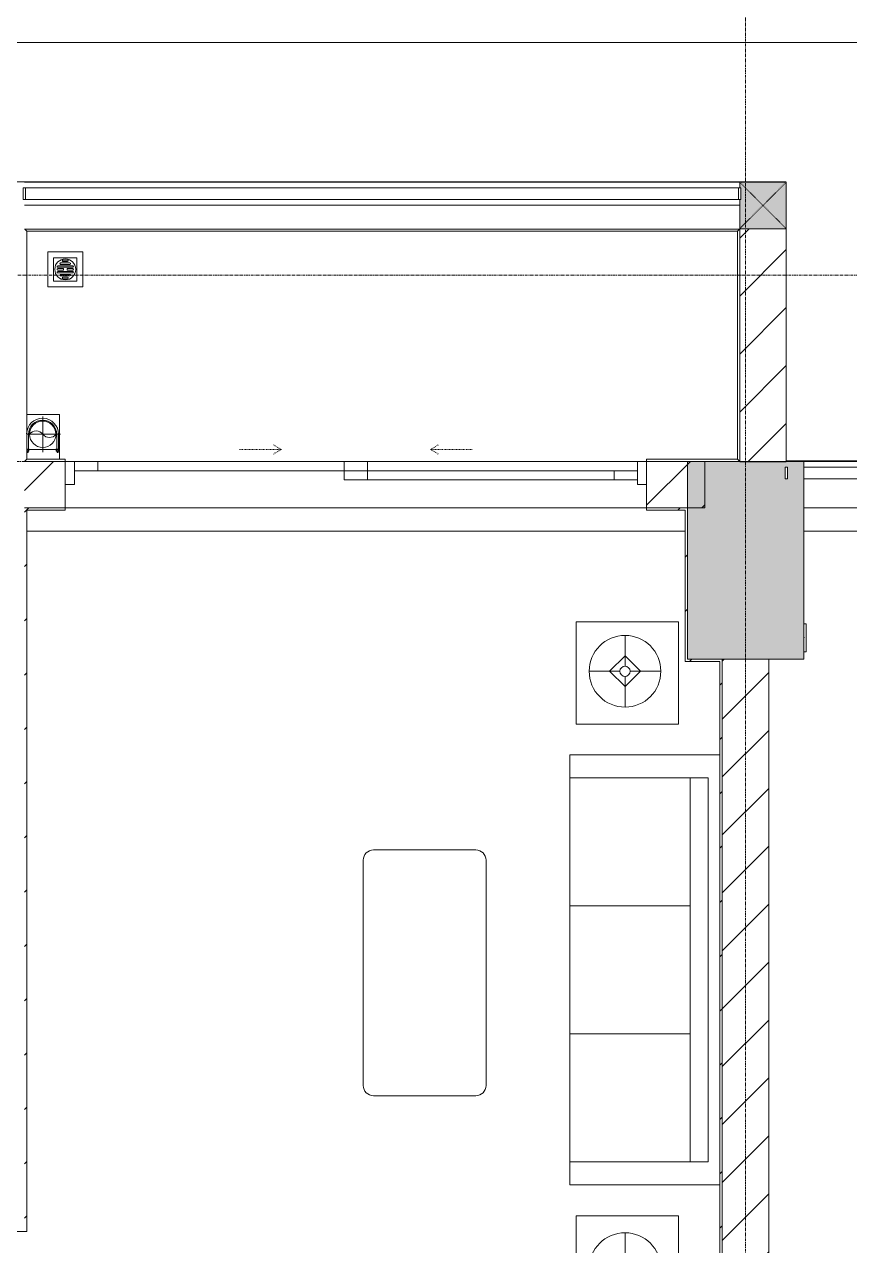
# Model space of a CAD drawing. Header units: millimetres. Extents: x -24439 to 198341, y -52871 to 149926.
# Drawn here: x 57853 to 61400, y 41167 to 46415 of the extents above; entities that cross this region are included whole.
import ezdxf

# ---------------------------------------------------------------- set-up
doc = ezdxf.new("R2010")
doc.units = ezdxf.units.MM
for name, pattern in [('Dash', [6, 3, -3]), ('Grid Line', [22.225, 12.7, -3.175, 3.175, -3.175]), ('IMPORT-CENTER _3_', [10.16, 6.35, -1.27, 1.27, -1.27])]:
    doc.linetypes.add(name, pattern=pattern)
for name, color, linetype, lineweight in [('0-1', 7, 'Continuous', 5), ('A-DOOR', 31, 'Continuous', 9), ('A-DOOR-FRAM', 31, 'Continuous', 9), ('A-DOOR-HDLN', 31, 'Dash', 9), ('A-FLOR', 192, 'Continuous', 9), ('A-FLOR-1', 9, 'Continuous', 9), ('A-FLOR-HRAL', 11, 'Continuous', 9), ('A-FLOR-HRAL-1', 9, 'Continuous', 9), ('A-WALL', 113, 'Continuous', 9), ('A-WALL-2', 9, 'Continuous', 9), ('A-WALL-3', 113, 'Continuous', 18), ('A-WALL-PATT-2', 9, 'Continuous', 9), ('A-WALL-PATT-3', 111, 'Continuous', 9), ('G-IMPT', 8, 'Continuous', 9), ('G-IMPT-2', 8, 'IMPORT-CENTER _3_', 9), ('I-FURN', 30, 'Continuous', 9), ('I-FURN-1', 9, 'Continuous', 9), ('I-WALL-1', 253, 'Continuous', 18), ('M-EQPM', 50, 'Continuous', 9), ('S-BEAM-1', 9, 'Continuous', 9), ('S-COLS', 52, 'Continuous', 9), ('S-COLS-1', 254, 'Continuous', 5), ('S-COLS-2', 253, 'Continuous', 18), ('S-COLS-4', 52, 'Continuous', 18), ('S-COLS-5', 52, 'Dash', 9), ('S-COLS-HDLN', 52, 'Dash', 9), ('S-GRID-1', 1, 'Grid Line', 9)]:
    doc.layers.add(name, color=color, linetype=linetype, lineweight=lineweight)
pattern_1 = [(45, (0, 0), (-116.67262, 116.67262), [])]
pattern_2 = [(45, (0, 0), (-124.4508, 124.4508), [])]

# ---------------------------------------------------------------- blocks, each defined once
blk = doc.blocks.new('NCV_TKTC_KET CAU_rvt-1-TKCS_MB ĐỊNH VỊ CAO ĐỘ THIẾT KẾ')
at = {"layer": 'S-COLS-1'}
h = blk.add_hatch(color=256, dxfattribs=at)
h.paths.add_polyline_path([(60702.6, 43686.9), (61202.6, 43686.9), (61202.6, 44536.9), (60702.6, 44536.9)])
h.paths.add_polyline_path([(61132.6, 44462), (61122.6, 44462), (61122.6, 44512), (61132.6, 44512)])
at = {"layer": 'S-BEAM-1'}
blk.add_line((57852.6, 45535.3), (60927.6, 45535.3), dxfattribs=at)
at = {"layer": 'S-COLS-2'}
for p, q in [((61202.6, 44536.9), (60702.6, 44536.9)), ((60702.6, 44536.9), (60702.6, 43686.9)), ((61202.6, 43686.9), (61202.6, 44536.9)), ((60702.6, 43686.9), (61202.6, 43686.9))]:
    blk.add_line(p, q, dxfattribs=at)
blk = doc.blocks.new('LOBBY_SOFA_1 - LOBBY_SOFA_1-852725-TKCS_MB ĐỊNH VỊ CAO ĐỘ THIẾT KẾ')
at = {"layer": 'I-FURN'}
for p, q in [((-2128.3, 1548.5), (-1160.3, 1548.5)), ((-2172.3, 1064.5), (-2172.3, 1504.5)), ((-1116.3, 1504.5), (-1116.3, 1064.5)), ((-1160.3, 1020.5), (-2128.3, 1020.5)), ((-2688.2, 633.5), (-3128.2, 633.5)), ((-3128.2, 633.5), (-3128.2, 193.5)), ((-2688.2, 193.5), (-2688.2, 633.5)), ((-2556, 660), (-708, 660)), ((-2556, 14.9), (-2556, 660)), ((-2457, 66), (-2457, 660)), ((-1907, 143), (-1907, 660)), ((-1357, 143), (-1357, 660)), ((-807, 660), (-807, 66)), ((-708, 660), (-708, 14.9)), ((-575.9, 633.5), (-135.9, 633.5)), ((-575.9, 193.5), (-575.9, 633.5)), ((-135.9, 633.5), (-135.9, 193.5)), ((-2915.4, 445), (-2915.4, 577)), ((-348.6, 445), (-348.6, 577)), ((-2981.4, 423), (-2915.4, 489)), ((-2915.4, 489), (-2849.4, 423)), ((-348.6, 489), (-414.6, 423)), ((-282.6, 423), (-348.6, 489)), ((-2937.4, 423), (-3069.4, 423)), ((-2915.4, 357), (-2981.4, 423)), ((-2849.4, 423), (-2915.4, 357)), ((-2893.4, 423), (-2761.4, 423)), ((-370.6, 423), (-502.6, 423)), ((-414.6, 423), (-348.6, 357)), ((-348.6, 357), (-282.6, 423)), ((-326.6, 423), (-194.6, 423)), ((-2915.4, 269), (-2915.4, 401)), ((-348.6, 269), (-348.6, 401)), ((-3128.2, 193.5), (-2688.2, 193.5)), ((-135.9, 193.5), (-575.9, 193.5)), ((-807, 143), (-2457, 143)), ((-807, 66), (-2457, 66))]:
    blk.add_line(p, q, dxfattribs=at)
for centre, radius in [((-2915.4, 423), 154), ((-348.6, 423), 154), ((-2915.4, 423), 22), ((-348.6, 423), 22)]:
    blk.add_circle(centre, radius, dxfattribs=at)
for centre, start, end in [((-2128.3, 1504.5), 90, 180), ((-1160.3, 1504.5), 0, 90), ((-2128.3, 1064.5), 180, 270), ((-1160.3, 1064.5), 270, 0)]:
    blk.add_arc(centre, 44, start, end, dxfattribs=at)
at = {"layer": 'I-FURN-1'}
for p, q in [((-2128.3, 1548.5), (-1160.3, 1548.5)), ((-2172.3, 1064.5), (-2172.3, 1504.5)), ((-1116.3, 1504.5), (-1116.3, 1064.5)), ((-1160.3, 1020.5), (-2128.3, 1020.5)), ((-3128.2, 633.5), (-2688.2, 633.5)), ((-3128.2, 193.5), (-3128.2, 633.5)), ((-2688.2, 633.5), (-2688.2, 193.5)), ((-2556, 660), (-708, 660)), ((-2556, 14.9), (-2556, 660)), ((-708, 660), (-708, 14.9)), ((-575.9, 633.5), (-135.9, 633.5)), ((-575.9, 193.5), (-575.9, 633.5)), ((-135.9, 633.5), (-135.9, 193.5)), ((-2688.2, 193.5), (-3128.2, 193.5)), ((-135.9, 193.5), (-575.9, 193.5))]:
    blk.add_line(p, q, dxfattribs=at)
for centre, start, end in [((-2128.3, 1504.5), 90, 180), ((-1160.3, 1504.5), 0, 90), ((-2128.3, 1064.5), 180, 270), ((-1160.3, 1064.5), 270, 0)]:
    blk.add_arc(centre, 44, start, end, dxfattribs=at)
blk = doc.blocks.new('Railing - Railing-784301-TKCS_MB ĐỊNH VỊ CAO ĐỘ THIẾT KẾ')
at = {"layer": 'A-FLOR-HRAL-1'}
for p, q in [((34945.7, 36274.6), (34954.1, 36266.2)), ((34954.1, 36266.2), (38009.1, 36266.2)), ((34954.1, 35286.2), (34954.1, 36266.2)), ((38017.6, 36274.7), (38009.1, 36266.2)), ((38009.1, 36266.2), (38009.1, 35286.2)), ((34944.1, 35276.2), (34954.1, 35286.2)), ((35119.1, 35286.2), (34954.1, 35286.2)), ((35119.1, 35286.2), (35119.1, 35276.2)), ((37619.1, 35276.2), (37619.1, 35286.2)), ((38009.1, 35286.2), (37619.1, 35286.2)), ((38019, 35276.3), (38009.1, 35286.2))]:
    blk.add_line(p, q, dxfattribs=at)
blk = doc.blocks.new('Railing - 50 x 10mm-457210-TKCS_MB ĐỊNH VỊ CAO ĐỘ THIẾT KẾ')
at = {"layer": 'A-FLOR-HRAL-1'}
for p, q in [((25, 5), (-25, 5)), ((-25, 5), (-25, -5)), ((25, -5), (25, 5)), ((-25, -5), (25, -5))]:
    blk.add_line(p, q, dxfattribs=at)
blk = doc.blocks.new('Railing - Railing-1033686-TKCS_MB ĐỊNH VỊ CAO ĐỘ THIẾT KẾ')
at = {"layer": 'A-FLOR-HRAL-1'}
for p, q in [((39337.5, 35251.3), (38294.1, 35251.3)), ((38294.1, 35201.3), (39337.5, 35201.3))]:
    blk.add_line(p, q, dxfattribs=at)
at = {"extrusion": (0, 0, -1), "zscale": -1, "rotation": 270}
for p in [(-38219.1, 35226.3), (-39344.1, 35226.3)]:
    blk.add_blockref('Railing - 50 x 10mm-457210-TKCS_MB ĐỊNH VỊ CAO ĐỘ THIẾT KẾ', p, dxfattribs=at)
blk = doc.blocks.new('NCV_TKTC_TANG 1_rvt-1-TKCS_MB ĐỊNH VỊ CAO ĐỘ THIẾT KẾ')
at = {"layer": 'A-WALL-PATT-2'}
h = blk.add_hatch(dxfattribs=at)
h.set_pattern_fill('FP_3', color=256, style=0, pattern_type=2)
h.set_pattern_definition(pattern_1)
h.paths.add_polyline_path([(57862.6, 41236.9), (57862.6, 44336.9), (57852.6, 44336.9), (57852.6, 41236.9)])
h = blk.add_hatch(dxfattribs=at)
h.set_pattern_fill('FP_3', color=256, style=0, pattern_type=2)
h.set_pattern_definition(pattern_1)
h.paths.add_polyline_path([(58009.5, 44326.9), (58027.6, 44326.9), (58027.6, 44336.9), (57862.6, 44336.9), (57862.6, 44326.9)])
h.paths.add_polyline_path([(60702.6, 44326.9), (60702.6, 44336.9), (60527.6, 44336.9), (60527.6, 44326.9), (60692.6, 44326.9)])
h = blk.add_hatch(dxfattribs=at)
h.set_pattern_fill('FP_3', color=256, style=0, pattern_type=2)
h.set_pattern_definition(pattern_1)
h.paths.add_polyline_path([(60702.6, 43676.9), (60702.6, 44326.9), (60692.6, 44326.9), (60692.6, 43676.9)])
h = blk.add_hatch(dxfattribs=at)
h.set_pattern_fill('FP_3', color=256, style=0, pattern_type=2)
h.set_pattern_definition(pattern_1)
h.paths.add_polyline_path([(60852.6, 43676.9), (60852.6, 43686.9), (60702.6, 43686.9), (60702.6, 43676.9), (60842.6, 43676.9)])
h = blk.add_hatch(dxfattribs=at)
h.set_pattern_fill('FP_3', color=256, style=0, pattern_type=2)
h.set_pattern_definition(pattern_1)
h.paths.add_polyline_path([(60842.6, 40536.9), (60852.6, 40536.9), (60852.6, 43676.9), (60842.6, 43676.9), (60842.6, 40546.9)])
h = blk.add_hatch(dxfattribs=at)
h.set_pattern_fill('FP_3', color=256, style=0, pattern_type=2)
h.set_pattern_definition(pattern_1)
h.paths.add_polyline_path([(56193.9, 41226.9), (57862.6, 41226.9), (57862.6, 41236.9), (54562.6, 41236.9), (54562.6, 41226.9), (54983.4, 41226.9)])
at = {"layer": 'A-FLOR-1'}
for p, q in [((60487.6, 44536.9), (59327.6, 44536.9)), ((60527.6, 44336.9), (58027.6, 44336.9)), ((58027.6, 44336.9), (60527.6, 44336.9))]:
    blk.add_line(p, q, dxfattribs=at)
at = {"layer": 'A-WALL-2'}
for p, q in [((61202.6, 44536.9), (62252.2, 44536.9)), ((62252.2, 44336.9), (61202.6, 44336.9))]:
    blk.add_line(p, q, dxfattribs=at)
at = {"layer": 'I-WALL-1'}
for p, q in [((57862.6, 44336.9), (57852.6, 44336.9)), ((58027.6, 44336.9), (57862.6, 44336.9)), ((57862.6, 41236.9), (57862.6, 44326.9)), ((57862.6, 44326.9), (58027.6, 44326.9)), ((58027.6, 44326.9), (58027.6, 44336.9)), ((60702.6, 44336.9), (60527.6, 44336.9)), ((60527.6, 44336.9), (60527.6, 44326.9)), ((60527.6, 44326.9), (60692.6, 44326.9)), ((60692.6, 44326.9), (60692.6, 43676.9)), ((60702.6, 44326.9), (60702.6, 44336.9)), ((60702.6, 43686.9), (60702.6, 44326.9)), ((60692.6, 43676.9), (60702.6, 43676.9)), ((60852.6, 43686.9), (60702.6, 43686.9)), ((60702.6, 43676.9), (60842.6, 43676.9)), ((60842.6, 43676.9), (60842.6, 40546.9)), ((60852.6, 43676.9), (60852.6, 43686.9)), ((60852.6, 40536.9), (60852.6, 43676.9)), ((54562.6, 41226.9), (57862.6, 41226.9)), ((57862.6, 41226.9), (57862.6, 41236.9))]:
    blk.add_line(p, q, dxfattribs=at)
at = {"layer": 'A-FLOR-HRAL-1'}
for name in ['Railing - Railing-784301-TKCS_MB ĐỊNH VỊ CAO ĐỘ THIẾT KẾ', 'Railing - Railing-1033686-TKCS_MB ĐỊNH VỊ CAO ĐỘ THIẾT KẾ']:
    blk.add_blockref(name, (22908.5, 9260.7), dxfattribs=at)
at = {"layer": 'I-FURN-1', "rotation": 89.99999999999972}
blk.add_blockref('LOBBY_SOFA_1 - LOBBY_SOFA_1-852725-TKCS_MB ĐỊNH VỊ CAO ĐỘ THIẾT KẾ', (60857.5, 43983.4), dxfattribs=at)
blk = doc.blocks.new('DEG_02-DEG_03 - DEG_02-2500x2400mm-CỬA ĐI 02 CÁNH TRƯỢT-625766-TKCS_MB ĐỊNH VỊ CAO ĐỘ THIẾT KẾ')
at = {"layer": 'A-DOOR'}
for p, q in [((-1110, 100), (-1210, 100)), ((-1210, 100), (-1210, 60)), ((-1210, 60), (-1110, 60)), ((-1110, 60), (-1110, 100)), ((-1110, 100), (-50, 100)), ((-50, 60), (-1110, 60)), ((50, 100), (-50, 100)), ((-50, 100), (-50, 60)), ((50, 60), (-50, 60)), ((-50, 60), (-50, 20)), ((-50, 60), (50, 60)), ((50, 60), (50, 100)), ((50, 20), (50, 60)), ((50, 60), (1110, 60)), ((1210, 60), (1110, 60)), ((1110, 60), (1110, 20)), ((1210, 20), (1210, 60)), ((-50, 20), (50, 20)), ((1110, 20), (50, 20)), ((1110, 20), (1210, 20))]:
    blk.add_line(p, q, dxfattribs=at)
at = {"layer": 'A-DOOR-FRAM'}
for p, q in [((-1210, 100), (-1250, 100)), ((-1250, 100), (-1250, 0)), ((-1210, 0), (-1210, 100)), ((1250, 100), (1210, 100)), ((1210, 100), (1210, 0)), ((1250, 0), (1250, 100)), ((-1250, 0), (-1210, 0)), ((1210, 0), (1250, 0))]:
    blk.add_line(p, q, dxfattribs=at)
at = {"layer": 'A-DOOR-HDLN'}
for p, q in [((-320.4, 151.1), (-355, 171.1)), ((320.4, 151.1), (355, 171.1)), ((-500.4, 151.1), (-320.4, 151.1)), ((-320.4, 151.1), (-355, 131.1)), ((320.4, 151.1), (355, 131.1)), ((500.4, 151.1), (320.4, 151.1))]:
    blk.add_line(p, q, dxfattribs=at)
blk = doc.blocks.new('Railing - 50 x 10mm-1251311-TKCS_MB ĐỊNH VỊ CAO ĐỘ THIẾT KẾ')
at = {"layer": 'A-FLOR-HRAL'}
for p, q in [((25, 5), (-25, 5)), ((-25, 5), (-25, -5)), ((25, -5), (25, 5)), ((-25, -5), (25, -5))]:
    blk.add_line(p, q, dxfattribs=at)
blk = doc.blocks.new('Railing - Railing-1601230-TKCS_MB ĐỊNH VỊ CAO ĐỘ THIẾT KẾ')
at = {"layer": 'A-FLOR-HRAL'}
for p, q in [((60922.6, 45712.4), (57857.6, 45712.4)), ((57857.6, 45662.4), (60922.6, 45662.4))]:
    blk.add_line(p, q, dxfattribs=at)
at = {"rotation": 90}
for p in [(57852.6, 45687.4), (60927.6, 45687.4)]:
    blk.add_blockref('Railing - 50 x 10mm-1251311-TKCS_MB ĐỊNH VỊ CAO ĐỘ THIẾT KẾ', p, dxfattribs=at)
blk = doc.blocks.new('TKTC_XREF_251221_MB TANG 1 - TKTC_XREF_260130_MB TANG 1_dwg_THU NUOC - THU NUOC-444531-TKCS_MB TẦNG 1-4202124-TKCS_MB ĐỊNH VỊ CAO ĐỘ THIẾT KẾ')
at = {"layer": 'M-EQPM'}
for p, q in [((-23.3, 10.8), (40.9, 10.8)), ((40.9, 4.8), (-23.3, 4.8)), ((-11, 23.3), (28.5, 23.3)), ((28.5, 17.3), (-11, 17.3)), ((-1.1, 35.6), (18.5, 35.6)), ((18.5, 29.6), (-1.1, 29.6)), ((-23.3, -13.6), (40.9, -13.6)), ((40.9, -19.6), (-23.3, -19.6)), ((-11, -26.1), (28.5, -26.1)), ((28.5, -32.1), (-11, -32.1)), ((-1.1, -38.5), (18.5, -38.5)), ((18.5, -44.5), (-1.1, -44.5))]:
    blk.add_line(p, q, dxfattribs=at)
at = {"layer": 'M-EQPM', "flags": 128}
for points in [[(83.7, -79.4), (83.7, 70.6), (-66.3, 70.6), (-66.3, -79.4)], [(58.7, -54.4), (58.7, 45.6), (-41.3, 45.6), (-41.3, -54.4)]]:
    blk.add_lwpolyline(points, close=True, dxfattribs=at)
for points in [[(-23.3, -1.2), (0.7, -1.2), (0.7, -7.2), (-23.3, -7.2)], [(40.9, -7.2), (16.7, -7.2), (16.7, -1.2), (40.9, -1.2)]]:
    blk.add_lwpolyline(points, dxfattribs=at)
at = {"layer": 'M-EQPM'}
for centre, radius, start, end in [((8.7, -4.4), 45, 360, 180), ((8.7, -4.4), 45, 360, 180), ((-23.3, 7.8), 3, 90, 270), ((-11, 20.3), 3, 90, 270), ((-1.1, 32.6), 3, 90, 270), ((18.5, 32.6), 3, 270, 90), ((28.5, 20.3), 3, 270, 90), ((40.9, 7.8), 3, 270, 90), ((8.7, -4.4), 45, 180, 360), ((8.7, -4.4), 45, 180, 360), ((-23.3, -4.2), 3, 90, 270), ((-23.3, -16.6), 3, 90, 270), ((-11, -29.1), 3, 90, 270), ((-1.1, -41.5), 3, 90, 270), ((18.5, -41.5), 3, 270, 90), ((28.5, -29.1), 3, 270, 90), ((40.9, -4.2), 3, 270, 90), ((40.9, -16.6), 3, 270, 90)]:
    blk.add_arc(centre, radius, start, end, dxfattribs=at)
blk = doc.blocks.new('TKTC_XREF_251221_MB TANG 1 - TKTC_XREF_260130_MB TANG 1_dwg_CUM U_DN100-V193-TKCS_MB ĐỊNH VỊ CAO ĐỘ THIẾT KẾ')
at = {"layer": 'G-IMPT'}
blk.add_hatch(color=256, dxfattribs=at).paths.add_polyline_path([(0, 61), (15.8, 58.9), (30.5, 52.8), (43.1, 43.1), (52.8, 30.5), (58.9, 15.8), (61, 0), (58.9, -15.8), (52.8, -30.5), (43.1, -43.1), (30.5, -52.8), (15.8, -58.9), (0, -61), (0, -57), (14.8, -55.1), (28.5, -49.4), (40.3, -40.3), (49.4, -28.5), (55.1, -14.8), (57, 0), (55.1, 14.8), (49.4, 28.5), (40.3, 40.3), (28.5, 49.4), (14.8, 55.1), (0, 57)])
for p, q in [((-79.1, 66.6), (-79.1, 63.4)), ((-76.6, 66.6), (-76.6, 63.4)), ((-74.6, 66.6), (-74.6, 63.4)), ((-72.7, 69.3), (-72.7, 60.7)), ((-66.9, 67.9), (-71.7, 67.9)), ((-66.9, 62.1), (-71.7, 62.1)), ((-65, 69), (0, 69)), ((-79.1, -63.4), (-79.1, -66.6)), ((-76.6, -63.4), (-76.6, -66.6)), ((-74.6, -63.4), (-74.6, -66.6)), ((-72.7, -60.7), (-72.7, -68.3)), ((-66.9, -62.1), (-71.7, -62.1)), ((-66.9, -67.9), (-71.7, -67.9))]:
    blk.add_line(p, q, dxfattribs=at)
at = {"layer": 'G-IMPT', "flags": 128}
for points in [[(-72.7, 67.6), (-78.1, 67.6), (-78.1, 62.4), (-72.7, 62.4)], [(-71.7, 59.2), (-66.9, 59.2), (-66.9, 70.8), (-71.7, 70.8)], [(-66.9, 70.8), (-66.9, 72.7), (-65, 72.7), (-65, 57.3), (-66.9, 57.3), (-66.9, 59.2)], [(-65, 61), (0, 61), (0, 57)], [(-72.7, -62.4), (-78.1, -62.4), (-78.1, -67.6), (-72.7, -67.6)], [(-66.9, -68.3), (-66.9, -59.2), (-71.7, -59.2)], [(-66.9, -59.2), (-66.9, -57.3), (-65, -57.3), (-65, -68.3)], [(-65, -61), (0, -61), (0, -57)]]:
    blk.add_lwpolyline(points, dxfattribs=at)
at = {"layer": 'G-IMPT'}
for centre, radius, start, end in [((-78.1, 66.6), 0.96, 90, 180), ((-78.1, 63.4), 0.96, 180, 270), ((-71.1, 69.3), 1.56, 112.6199, 247.3801), ((-67.9, 65), 4.8, 143.1301, 216.8699), ((-71.1, 60.7), 1.56, 112.6199, 247.3801), ((0, 0), 69, 271.9222, 90), ((0, 0), 61, 270, 90), ((0, 0), 57, 270, 90), ((-78.1, -63.4), 0.96, 90, 180), ((-78.1, -66.6), 0.96, 180, 270), ((-71.1, -60.7), 1.56, 112.6199, 247.3801), ((-67.9, -65), 4.8, 143.1301, 216.8699)]:
    blk.add_arc(centre, radius, start, end, dxfattribs=at)
blk = doc.blocks.new('TKTC_XREF_251221_MB TANG 1 - TKTC_XREF_260130_MB TANG 1_dwg_$cc-V194-TKCS_MB ĐỊNH VỊ CAO ĐỘ THIẾT KẾ')
at = {"layer": 'G-IMPT'}
blk.add_circle((0, 0), 0.5, dxfattribs=at)
for centre, radius, start, end in [((0, 0), 0.5, 90, 270), ((0.188, 0.25), 0.313, 126.8699, 233.1301), ((-0.188, -0.25), 0.313, 306.8699, 53.1301)]:
    blk.add_arc(centre, radius, start, end, dxfattribs=at)
at = {"layer": 'G-IMPT-2'}
for p, q in [((0, -0.673), (0, 0.607)), ((-0.673, 0), (0.673, 0))]:
    blk.add_line(p, q, dxfattribs=at)
blk = doc.blocks.new('TKTC_XREF_251221_MB TANG 1 - TKTC_XREF_260130_MB TANG 1_dwg_$cc-V221-TKCS_MB ĐỊNH VỊ CAO ĐỘ THIẾT KẾ')
at = {"layer": 'G-IMPT-2'}
blk.add_line((-0.673, 0), (-0.635, 0), dxfattribs=at)
blk = doc.blocks.new('TKTC_XREF_251221_MB TANG 1 - TKTC_XREF_260130_MB TANG 1_dwg-4202109-TKCS_MB ĐỊNH VỊ CAO ĐỘ THIẾT KẾ')
at = {"layer": 'G-IMPT'}
for p, q in [((-142024.1, -355607.7), (-145499.1, -355607.7)), ((-145289.1, -356758), (-145148.6, -356758)), ((-141949.1, -357507.9), (-141939.1, -357507.9))]:
    blk.add_line(p, q, dxfattribs=at)
at = {"layer": 'G-IMPT', "flags": 128}
for points in [[(-137299.1, -356807.7), (-142024.1, -356807.7), (-142024.1, -355811.3)], [(-145148.6, -356758), (-145148.6, -356608.3), (-145289.1, -356608.3)], [(-145289.1, -356758.1), (-145148.3, -356758.1), (-145148.6, -356799.7)], [(-141939.1, -357507.9), (-141939.1, -357627.5), (-141949.1, -357627.5)]]:
    blk.add_lwpolyline(points, dxfattribs=at)
at = {"extrusion": (0, 0, -1), "zscale": -1}
blk.add_blockref('TKTC_XREF_251221_MB TANG 1 - TKTC_XREF_260130_MB TANG 1_dwg_THU NUOC - THU NUOC-444531-TKCS_MB TẦNG 1-4202124-TKCS_MB ĐỊNH VỊ CAO ĐỘ THIẾT KẾ', (145114.8, -355980.3), dxfattribs=at)
at = {"extrusion": (0, 0, -1)}
for name, p, xscale, yscale, zscale, rotation in [('TKTC_XREF_251221_MB TANG 1 - TKTC_XREF_260130_MB TANG 1_dwg_CUM U_DN100-V193-TKCS_MB ĐỊNH VỊ CAO ĐỘ THIẾT KẾ', (145221, -356693.1), 0.9975000000000006, 0.9975000000000006, -0.9975000000000006, 90.00099133829468), ('TKTC_XREF_251221_MB TANG 1 - TKTC_XREF_260130_MB TANG 1_dwg_$cc-V194-TKCS_MB ĐỊNH VỊ CAO ĐỘ THIẾT KẾ', (145220.1, -356693.1), 113.7150000000073, 113.7150000000073, -113.7150000000073, 269.9990086637471), ('TKTC_XREF_251221_MB TANG 1 - TKTC_XREF_260130_MB TANG 1_dwg_$cc-V221-TKCS_MB ĐỊNH VỊ CAO ĐỘ THIẾT KẾ', (142006.2, -357565.5), 90.00000000005072, 90.00000000005072, -90.00000000005073, 0.3740267799372842)]:
    blk.add_blockref(name, p, dxfattribs=dict(at, xscale=xscale, yscale=yscale, zscale=zscale, rotation=rotation))
blk = doc.blocks.new('TKTC_XREF_251221_MB TANG 1 - TKTC_XREF_251221_MB TANG 1-2038492-TKCS_MB ĐỊNH VỊ CAO ĐỘ THIẾT KẾ')
blk.add_blockref('TKTC_XREF_251221_MB TANG 1 - TKTC_XREF_260130_MB TANG 1_dwg-4202109-TKCS_MB ĐỊNH VỊ CAO ĐỘ THIẾT KẾ', (169499.1, 384109.7))
blk = doc.blocks.new('TKTC_NAP THAM BE NUOC NGAM_260130 - TKTC_XREF_260130_NAP THAM BE NUOC NGAM_dwg-4013458-TKCS_MB ĐỊNH VỊ CAO ĐỘ THIẾT KẾ')
at = {"layer": 'G-IMPT'}
for p, q in [((-143834.1, 140114.7), (-142674.1, 140114.7)), ((-145299.4, 139814.7), (-142469.1, 139814.7)), ((-141959.1, 139814.7), (-140909.1, 139814.7))]:
    blk.add_line(p, q, dxfattribs=at)
blk = doc.blocks.new('TKTC_NAP THAM BE NUOC NGAM_260130 - NẮP THĂM BỂ NƯỚC NGẦM-2336355-TKCS_MB ĐỊNH VỊ CAO ĐỘ THIẾT KẾ')
blk.add_blockref('TKTC_NAP THAM BE NUOC NGAM_260130 - TKTC_XREF_260130_NAP THAM BE NUOC NGAM_dwg-4013458-TKCS_MB ĐỊNH VỊ CAO ĐỘ THIẾT KẾ', (150009, -139814.7))
blk = doc.blocks.new('G1_SOF - BO TRU - 200x200-3050151-TKCS_MB ĐỊNH VỊ CAO ĐỘ THIẾT KẾ')
at = {"layer": 'S-COLS-HDLN'}
for p, q in [((-100, 100), (100, -100)), ((100, 100), (-100, -100))]:
    blk.add_line(p, q, dxfattribs=at)

msp = doc.modelspace()

# ---------------------------------------------------------------- hatches: boundary and pattern name
at = {"layer": 'A-WALL-PATT-3'}
h = msp.add_hatch(dxfattribs=at)
h.set_pattern_fill('FP_1', color=256, style=0, pattern_type=2)
h.set_pattern_definition(pattern_2)
h.paths.add_polyline_path([(61127.5, 44535.3), (61127.5, 45536.9), (60927.5, 45536.9), (60927.5, 44535.3), (61035.6, 44535.3)])
h = msp.add_hatch(dxfattribs=at)
h.set_pattern_fill('FP_1', color=256, style=0, pattern_type=2)
h.set_pattern_definition(pattern_2)
h.paths.add_polyline_path([(58009.5, 44336.9), (58027.6, 44336.9), (58027.6, 44536.9), (57852.6, 44536.9), (57852.6, 44336.9)])
h.paths.add_polyline_path([(60777.6, 44336.9), (60777.6, 44536.9), (60527.6, 44536.9), (60527.6, 44336.9)])
h = msp.add_hatch(dxfattribs=at)
h.set_pattern_fill('FP_1', color=256, style=0, pattern_type=2)
h.set_pattern_definition(pattern_2)
h.paths.add_polyline_path([(61052.6, 40536.9), (61052.6, 43686.9), (60852.6, 43686.9), (60852.6, 40536.9), (61035.6, 40536.9)])
at = {"layer": 'S-COLS-1'}
msp.add_hatch(color=256, dxfattribs=at).paths.add_polyline_path([(61127.6, 45536.9), (61127.6, 45736.9), (60927.6, 45736.9), (60927.6, 45712.4), (60932.6, 45712.4), (60932.6, 45662.4), (60927.6, 45662.4), (60927.6, 45536.9), (61035.6, 45536.9)])

# ---------------------------------------------------------------- linework, layer by layer
at = {"layer": 'A-FLOR'}
msp.add_line((61127.6, 45535.3), (61127.6, 44536.9), dxfattribs=at)
at = {"layer": 'A-WALL'}
for p, q in [((75827.6, 46337.4), (55452.6, 46337.4)), ((57852.6, 45737.4), (60927.5, 45737.4)), ((60927.5, 45736.9), (61127.5, 45736.9)), ((60927.5, 45712.4), (60927.5, 45736.9)), ((60927.5, 45637.4), (60927.5, 45662.4)), ((60927.5, 45637.4), (57852.6, 45637.4)), ((61127.5, 45536.9), (60927.5, 45536.9)), ((59327.6, 44536.9), (60487.6, 44536.9)), ((60527.6, 44336.9), (58027.6, 44336.9))]:
    msp.add_line(p, q, dxfattribs=at)
at = {"layer": 'A-WALL-3'}
for p, q in [((60927.5, 45737.4), (60927.5, 45736.9)), ((61127.5, 45737.4), (60927.5, 45737.4)), ((61127.5, 45736.9), (61127.5, 45737.4)), ((60927.5, 45536.9), (60927.5, 44535.3)), ((61127.5, 44535.3), (61127.5, 45536.9)), ((58027.6, 44536.9), (57852.6, 44536.9)), ((60777.6, 44536.9), (60527.6, 44536.9)), ((60777.6, 44336.9), (60777.6, 44536.9)), ((60927.5, 44535.3), (61127.5, 44535.3)), ((58027.6, 44336.9), (58027.6, 44436.9)), ((60527.6, 44436.9), (60527.6, 44336.9)), ((57852.6, 44336.9), (58027.6, 44336.9)), ((60527.6, 44336.9), (60777.6, 44336.9)), ((61052.6, 43686.9), (60852.6, 43686.9)), ((60852.6, 43686.9), (60852.6, 40536.9)), ((61052.6, 40536.9), (61052.6, 43686.9))]:
    msp.add_line(p, q, dxfattribs=at)
at = {"layer": 'S-COLS'}
for p, q in [((61127.6, 45736.9), (60927.6, 45736.9)), ((60927.6, 45536.9), (61127.6, 45536.9))]:
    msp.add_line(p, q, dxfattribs=at)
at = {"layer": 'S-COLS-4'}
for p, q in [((60927.6, 45736.9), (60927.6, 45712.4)), ((61127.6, 45536.9), (61127.6, 45736.9)), ((60927.6, 45662.4), (60927.6, 45536.9))]:
    msp.add_line(p, q, dxfattribs=at)
at = {"layer": 'S-GRID-1'}
for p, q in [((60952.6, 20960.6), (60952.6, 80482.7)), ((128757.8, 45336.9), (32145.8, 45336.9)), ((131551.8, 44536.9), (29351.8, 44536.9))]:
    msp.add_line(p, q, dxfattribs=at)

# ---------------------------------------------------------------- block references
at = {"layer": '0-1'}
for name in ['NCV_TKTC_KET CAU_rvt-1-TKCS_MB ĐỊNH VỊ CAO ĐỘ THIẾT KẾ', 'NCV_TKTC_TANG 1_rvt-1-TKCS_MB ĐỊNH VỊ CAO ĐỘ THIẾT KẾ']:
    msp.add_blockref(name, (0, 0), dxfattribs=at)
at = {"layer": 'A-DOOR'}
msp.add_blockref('DEG_02-DEG_03 - DEG_02-2500x2400mm-CỬA ĐI 02 CÁNH TRƯỢT-625766-TKCS_MB ĐỊNH VỊ CAO ĐỘ THIẾT KẾ', (59277.6, 44436.9), dxfattribs=at)
at = {"layer": 'A-FLOR-HRAL'}
msp.add_blockref('Railing - Railing-1601230-TKCS_MB ĐỊNH VỊ CAO ĐỘ THIẾT KẾ', (0, 0), dxfattribs=at)
at = {"layer": 'M-EQPM'}
for name, p in [('TKTC_XREF_251221_MB TANG 1 - TKTC_XREF_251221_MB TANG 1-2038492-TKCS_MB ĐỊNH VỊ CAO ĐỘ THIẾT KẾ', (33652.6, 17236.9)), ('TKTC_NAP THAM BE NUOC NGAM_260130 - NẮP THĂM BỂ NƯỚC NGẦM-2336355-TKCS_MB ĐỊNH VỊ CAO ĐỘ THIẾT KẾ', (53152.6, 44236.9))]:
    msp.add_blockref(name, p, dxfattribs=at)
at = {"layer": 'S-COLS-5'}
msp.add_blockref('G1_SOF - BO TRU - 200x200-3050151-TKCS_MB ĐỊNH VỊ CAO ĐỘ THIẾT KẾ', (61027.6, 45636.9), dxfattribs=at)

doc.saveas('drawing.dxf')
